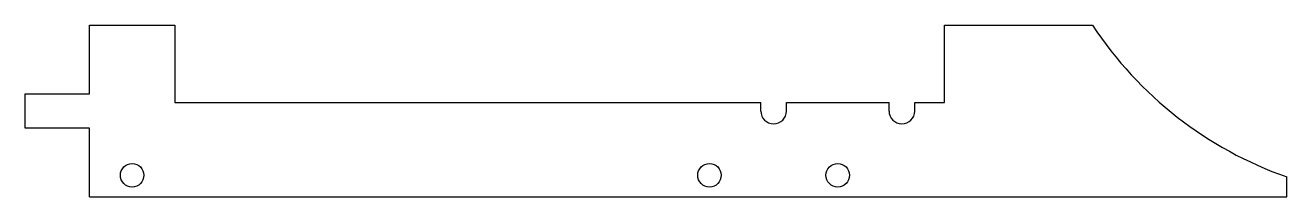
# Model space of a CAD drawing. Extents: x 0 to 295, y 0 to 40.
import ezdxf

# ---------------------------------------------------------------- set-up
doc = ezdxf.new("R2010")
doc.units = 0
doc.layers.get('0').update_dxf_attribs({"linetype": 'CONTINUOUS'})

msp = doc.modelspace()

# ---------------------------------------------------------------- linework, layer by layer
for p, q in [((15, 24), (15, 40)), ((15, 40), (35, 40)), ((35, 40), (35, 22)), ((215, 22), (215, 40)), ((215, 40), (249.57, 40)), ((0, 16), (0, 24)), ((0, 24), (15, 24)), ((35, 22), (172, 22)), ((172, 20), (172, 22)), ((178, 20), (178, 22)), ((178, 22), (202, 22)), ((202, 20), (202, 22)), ((208, 20), (208, 22)), ((208, 22), (215, 22)), ((15, 16), (0, 16)), ((15, 0), (15, 16)), ((295, 0), (295, 4.62)), ((15, 0), (295, 0))]:
    msp.add_line(p, q)
for centre in [(25, 5), (160, 5), (190, 5)]:
    msp.add_circle(centre, 2.75)
for centre, radius, start, end in [((325, 90), 90.5, 213.5377, 250.6407), ((175, 20), 3, 180, 0), ((205, 20), 3, 180, 0)]:
    msp.add_arc(centre, radius, start, end)

doc.saveas('drawing.dxf')
